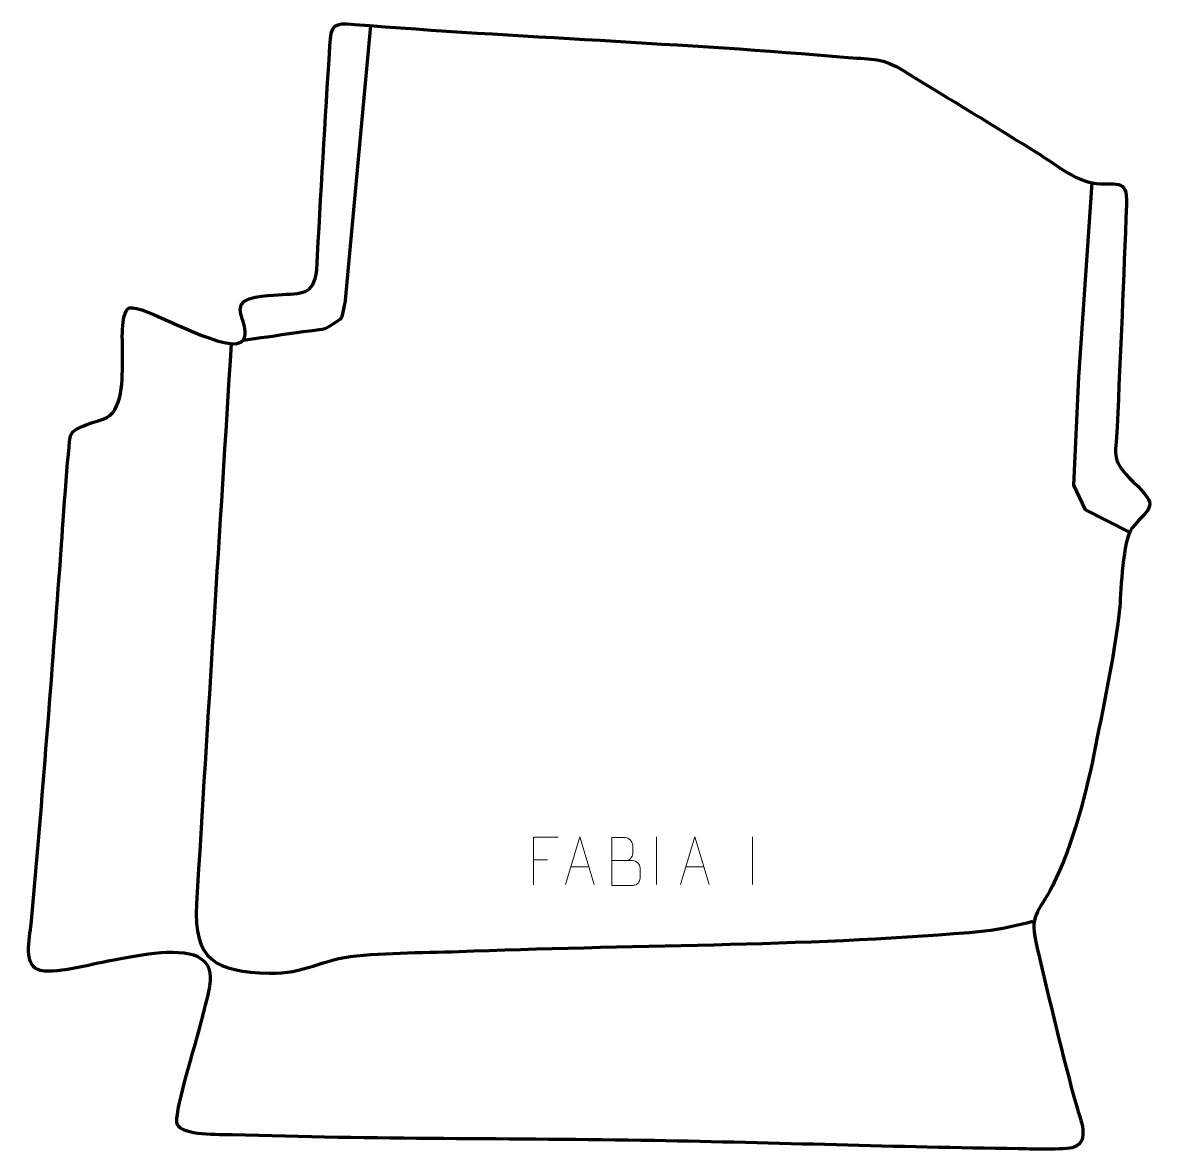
# Model space of a CAD drawing. Header units: millimetres. Extents: x -563 to 30, y 293 to 881.
import ezdxf

# ---------------------------------------------------------------- set-up
doc = ezdxf.new("R2010")
doc.units = ezdxf.units.MM
doc.header["$MEASUREMENT"] = 0
doc.layers.add('layer 2', color=7, linetype='Continuous')
doc.layers.add('layer 3', color=7, linetype='Continuous')

msp = doc.modelspace()

# ---------------------------------------------------------------- linework, layer by layer
at = {"layer": 'layer 2', "color": 140, "lineweight": 158}
for points, knots in [([(-381.7207, 879.9103), (-381.7207, 879.9103), (-394.8258, 736.7284), (-394.8258, 736.7284), (-394.8258, 736.7284), (-394.8258, 736.7284), (-396.4132, 727.7326), (-397.207, 727.0711), (-397.207, 727.0711), (-398.0008, 726.4096), (-404.4831, 721.6471), (-406.2029, 721.5148), (-406.2029, 721.5148), (-407.9227, 721.3825), (-448.408, 715.5657), (-448.408, 715.5657)], [0, 0, 0, 0, 0.2, 0.2, 0.2, 0.2, 0.4, 0.4, 0.4, 0.4, 0.6, 0.6, 0.6, 0.6, 1, 1, 1, 1]), ([(14.5646, 615.5964), (14.5646, 615.5964), (-8.5337, 627.2571), (-8.5337, 627.2571), (-8.5337, 627.2571), (-8.5337, 627.2571), (-14.6191, 640.0895), (-14.6191, 640.0895), (-14.6191, 640.0895), (-14.6191, 640.0895), (-11.9733, 696.4458), (-11.9733, 696.4458), (-11.9733, 696.4458), (-11.9733, 696.4458), (-4.9424, 797.8986), (-4.9424, 797.8986)], [0, 0, 0, 0, 0.2, 0.2, 0.2, 0.2, 0.4, 0.4, 0.4, 0.4, 0.6, 0.6, 0.6, 0.6, 1, 1, 1, 1]), ([(-454.4154, 713.9348), (-460.4051, 616.5238), (-466.6448, 519.1111), (-472.4657, 421.6925), (-472.4657, 421.6925), (-474.0926, 391.8283), (-462.3503, 386.3441), (-434.5587, 385.434), (-434.5587, 385.434), (-416.0709, 384.8285), (-406.8763, 392.9355), (-388.9215, 394.5655), (-388.9215, 394.5655), (-369.2176, 396.3543), (-347.7693, 396.2418), (-327.7654, 397.0192), (-327.7654, 397.0192), (-241.6191, 400.3678), (-146.0119, 399.5213), (-61.0772, 407.4566), (-61.0772, 407.4566), (-52.522, 408.3657), (-44.3715, 410.4534), (-36.0608, 412.5771)], [0, 0, 0, 0, 0.14285714, 0.14285714, 0.14285714, 0.14285714, 0.28571429, 0.28571429, 0.28571429, 0.28571429, 0.42857143, 0.42857143, 0.42857143, 0.42857143, 0.57142857, 0.57142857, 0.57142857, 0.57142857, 0.71428571, 0.71428571, 0.71428571, 0.71428571, 1, 1, 1, 1])]:
    msp.add_open_spline(points, degree=3, knots=knots, dxfattribs=at)
at = {"layer": 'layer 3', "color": 242, "lineweight": 158}
msp.add_open_spline([(-103.3889, 856.3262), (-114.6867, 863.2937), (-119.3441, 862.2293), (-132.3396, 863.3527), (-132.3396, 863.3527), (-219.1096, 870.9422), (-304.9273, 873.7722), (-390.0318, 880.5608), (-390.0318, 880.5608), (-401.0614, 881.4407), (-402.1818, 880.7717), (-402.873, 869.3048), (-402.873, 869.3048), (-405.2163, 830.4259), (-407.7477, 791.4215), (-409.7027, 752.545), (-409.7027, 752.545), (-411.5774, 738.6795), (-417.0531, 740.5461), (-429.928, 739.433), (-429.928, 739.433), (-435.1013, 738.9857), (-450.0747, 739.4587), (-449.6811, 731.6782), (-449.6811, 731.6782), (-449.4124, 726.3686), (-442.5143, 715.8376), (-451.9289, 713.8638), (-451.9289, 713.8638), (-465.9386, 713.1245), (-500.7579, 734.547), (-507.5588, 732.6027), (-507.5588, 732.6027), (-512.5777, 729.6996), (-510.8783, 713.8998), (-511.0608, 708.3791), (-511.0608, 708.3791), (-511.23, 699.5702), (-510.1819, 680.1027), (-519.2152, 675.4151), (-519.2152, 675.4151), (-523.4616, 673.2115), (-536.691, 670.7761), (-538.1545, 666.2836), (-538.1545, 666.2836), (-539.3812, 662.5185), (-542.5815, 613.0465), (-543.2523, 604.1605), (-543.2523, 604.1605), (-548.0615, 540.4418), (-552.846, 476.3789), (-558.5649, 412.7662), (-558.5649, 412.7662), (-559.1991, 405.7119), (-563.1799, 390.7964), (-555.3054, 387.3044), (-555.3054, 387.3044), (-548.3264, 384.2095), (-526.2847, 390.3141), (-517.7945, 391.8683), (-517.7945, 391.8683), (-505.8989, 394.046), (-482.4897, 399.2443), (-471.7995, 393.8911), (-471.7995, 393.8911), (-465.3701, 390.6716), (-464.5374, 385.4754), (-465.4434, 378.919), (-465.4434, 378.919), (-466.9236, 370.967), (-469.928, 360.6203), (-471.9638, 352.5118), (-471.9638, 352.5118), (-473.9021, 345.3745), (-484.415, 311.1508), (-482.5998, 306.6229), (-482.5998, 306.6229), (-480.0739, 300.3223), (-459.9663, 301.2981), (-453.7006, 301.0886), (-453.7006, 301.0886), (-380.5859, 298.6439), (-306.7326, 299.2835), (-233.499, 298.0544), (-233.499, 298.0544), (-170.2189, 296.9733), (-106.8352, 294.6262), (-43.617, 293.7899), (-43.617, 293.7899), (-38.5072, 293.7223), (-18.9303, 293.0295), (-14.5294, 294.6409), (-14.5294, 294.6409), (-6.05, 297.7457), (-11.1543, 309.2274), (-13.0595, 315.7494), (-13.0595, 315.7494), (-20.7987, 342.857), (-27.0887, 371.0834), (-33.7253, 398.5443), (-33.7253, 398.5443), (-38.1831, 416.9899), (-33.4411, 415.6165), (-25.7116, 431.0604), (-25.7116, 431.0604), (-14.8687, 452.7252), (-7.9037, 480.3104), (-3.2284, 504.0859), (-3.2284, 504.0859), (1.3653, 527.6426), (6.9928, 553.0873), (9.3814, 576.7557), (9.3814, 576.7557), (10.1141, 585.6731), (10.9346, 611.2212), (15.6854, 617.5981), (15.6854, 617.5981), (25.9629, 630.0024), (30.0157, 628.2602), (16.3966, 641.8979), (16.3966, 641.8979), (4.5594, 653.7513), (7.2087, 654.1734), (7.9829, 670.588), (7.9829, 670.588), (9.7969, 709.2054), (11.4287, 748.0526), (12.9238, 786.6853), (12.9238, 786.6853), (13.4873, 801.246), (7.1842, 795.8834), (-4.9424, 797.8986), (-4.9424, 797.8986), (-14.0779, 799.4167), (-23.9978, 807.3955), (-32.0265, 812.4474), (-32.0265, 812.4474), (-55.6599, 827.3183), (-79.6182, 841.6754), (-103.3889, 856.3262)], degree=3, knots=[0, 0, 0, 0, 0.02777778, 0.02777778, 0.02777778, 0.02777778, 0.05555556, 0.05555556, 0.05555556, 0.05555556, 0.08333333, 0.08333333, 0.08333333, 0.08333333, 0.11111111, 0.11111111, 0.11111111, 0.11111111, 0.13888889, 0.13888889, 0.13888889, 0.13888889, 0.16666667, 0.16666667, 0.16666667, 0.16666667, 0.19444444, 0.19444444, 0.19444444, 0.19444444, 0.22222222, 0.22222222, 0.22222222, 0.22222222, 0.25, 0.25, 0.25, 0.25, 0.27777778, 0.27777778, 0.27777778, 0.27777778, 0.30555556, 0.30555556, 0.30555556, 0.30555556, 0.33333333, 0.33333333, 0.33333333, 0.33333333, 0.36111111, 0.36111111, 0.36111111, 0.36111111, 0.38888889, 0.38888889, 0.38888889, 0.38888889, 0.41666667, 0.41666667, 0.41666667, 0.41666667, 0.44444444, 0.44444444, 0.44444444, 0.44444444, 0.47222222, 0.47222222, 0.47222222, 0.47222222, 0.5, 0.5, 0.5, 0.5, 0.52777778, 0.52777778, 0.52777778, 0.52777778, 0.55555556, 0.55555556, 0.55555556, 0.55555556, 0.58333333, 0.58333333, 0.58333333, 0.58333333, 0.61111111, 0.61111111, 0.61111111, 0.61111111, 0.63888889, 0.63888889, 0.63888889, 0.63888889, 0.66666667, 0.66666667, 0.66666667, 0.66666667, 0.69444444, 0.69444444, 0.69444444, 0.69444444, 0.72222222, 0.72222222, 0.72222222, 0.72222222, 0.75, 0.75, 0.75, 0.75, 0.77777778, 0.77777778, 0.77777778, 0.77777778, 0.80555556, 0.80555556, 0.80555556, 0.80555556, 0.83333333, 0.83333333, 0.83333333, 0.83333333, 0.86111111, 0.86111111, 0.86111111, 0.86111111, 0.88888889, 0.88888889, 0.88888889, 0.88888889, 0.91666667, 0.91666667, 0.91666667, 0.91666667, 0.94444444, 0.94444444, 0.94444444, 0.94444444, 1, 1, 1, 1], dxfattribs=at)
at = {"layer": 'layer 3', "color": 250, "lineweight": 9}
for points, knots in [([(-283.6639, 456.4282), (-283.6639, 456.4282), (-296.5379, 456.4282), (-296.5379, 456.4282), (-296.5379, 456.4282), (-296.5379, 456.4282), (-296.5379, 431.4746), (-296.5379, 431.4746)], [0, 0, 0, 0, 0.33333333, 0.33333333, 0.33333333, 0.33333333, 1, 1, 1, 1]), ([(-279.8235, 431.702), (-279.8235, 431.702), (-272.4525, 456.6555), (-272.4525, 456.6555), (-272.4525, 456.6555), (-272.4525, 456.6555), (-264.8826, 431.702), (-264.8826, 431.702)], [0, 0, 0, 0, 0.33333333, 0.33333333, 0.33333333, 0.33333333, 1, 1, 1, 1]), ([(-255.7376, 444.1787), (-252.099, 444.1791), (-248.5119, 444.1791), (-244.8725, 444.1787), (-244.8725, 444.1787), (-242.8971, 444.1614), (-240.9735, 442.4253), (-240.9735, 440.3757), (-240.9735, 440.3757), (-240.9739, 439.2471), (-240.9739, 436.1977), (-240.9735, 435.0688), (-240.9735, 435.0688), (-240.9559, 433.2109), (-242.498, 431.197), (-244.8195, 431.2139), (-244.8195, 431.2139), (-248.4593, 431.2143), (-252.0987, 431.2143), (-255.7376, 431.2139), (-255.7376, 431.2139), (-255.7376, 439.5322), (-255.7376, 447.85), (-255.7376, 456.1675), (-255.7376, 456.1675), (-253.3639, 456.1675), (-250.9898, 456.1675), (-248.6156, 456.1675), (-248.6156, 456.1675), (-246.9348, 456.1851), (-244.838, 454.2746), (-244.8203, 452.3122), (-244.8203, 452.3122), (-244.8207, 450.2461), (-244.8207, 450.1001), (-244.8203, 448.0336), (-244.8203, 448.0336), (-244.803, 445.9675), (-246.6575, 444.1614), (-248.6675, 444.1787)], [0, 0, 0, 0, 0.09090909, 0.09090909, 0.09090909, 0.09090909, 0.18181818, 0.18181818, 0.18181818, 0.18181818, 0.27272727, 0.27272727, 0.27272727, 0.27272727, 0.36363636, 0.36363636, 0.36363636, 0.36363636, 0.45454545, 0.45454545, 0.45454545, 0.45454545, 0.54545455, 0.54545455, 0.54545455, 0.54545455, 0.63636364, 0.63636364, 0.63636364, 0.63636364, 0.72727273, 0.72727273, 0.72727273, 0.72727273, 0.81818182, 0.81818182, 0.81818182, 0.81818182, 1, 1, 1, 1]), ([(-219.8235, 431.702), (-219.8235, 431.702), (-212.4525, 456.6555), (-212.4525, 456.6555), (-212.4525, 456.6555), (-212.4525, 456.6555), (-204.8826, 431.702), (-204.8826, 431.702)], [0, 0, 0, 0, 0.33333333, 0.33333333, 0.33333333, 0.33333333, 1, 1, 1, 1])]:
    msp.add_open_spline(points, degree=3, knots=knots, dxfattribs=at)
for points in [[(-232.353, 456.6658), (-232.353, 456.6658), (-232.353, 431.6917), (-232.353, 431.6917)], [(-182.353, 456.6658), (-182.353, 456.6658), (-182.353, 431.6917), (-182.353, 431.6917)], [(-296.5379, 444.5485), (-296.5379, 444.5485), (-289.3698, 444.5485), (-289.3698, 444.5485)], [(-277.1009, 440.9514), (-277.1009, 440.9514), (-267.6052, 440.9514), (-267.6052, 440.9514)], [(-217.1009, 440.9514), (-217.1009, 440.9514), (-207.6052, 440.9514), (-207.6052, 440.9514)]]:
    msp.add_open_spline(points, degree=3, dxfattribs=at)

doc.saveas('drawing.dxf')
